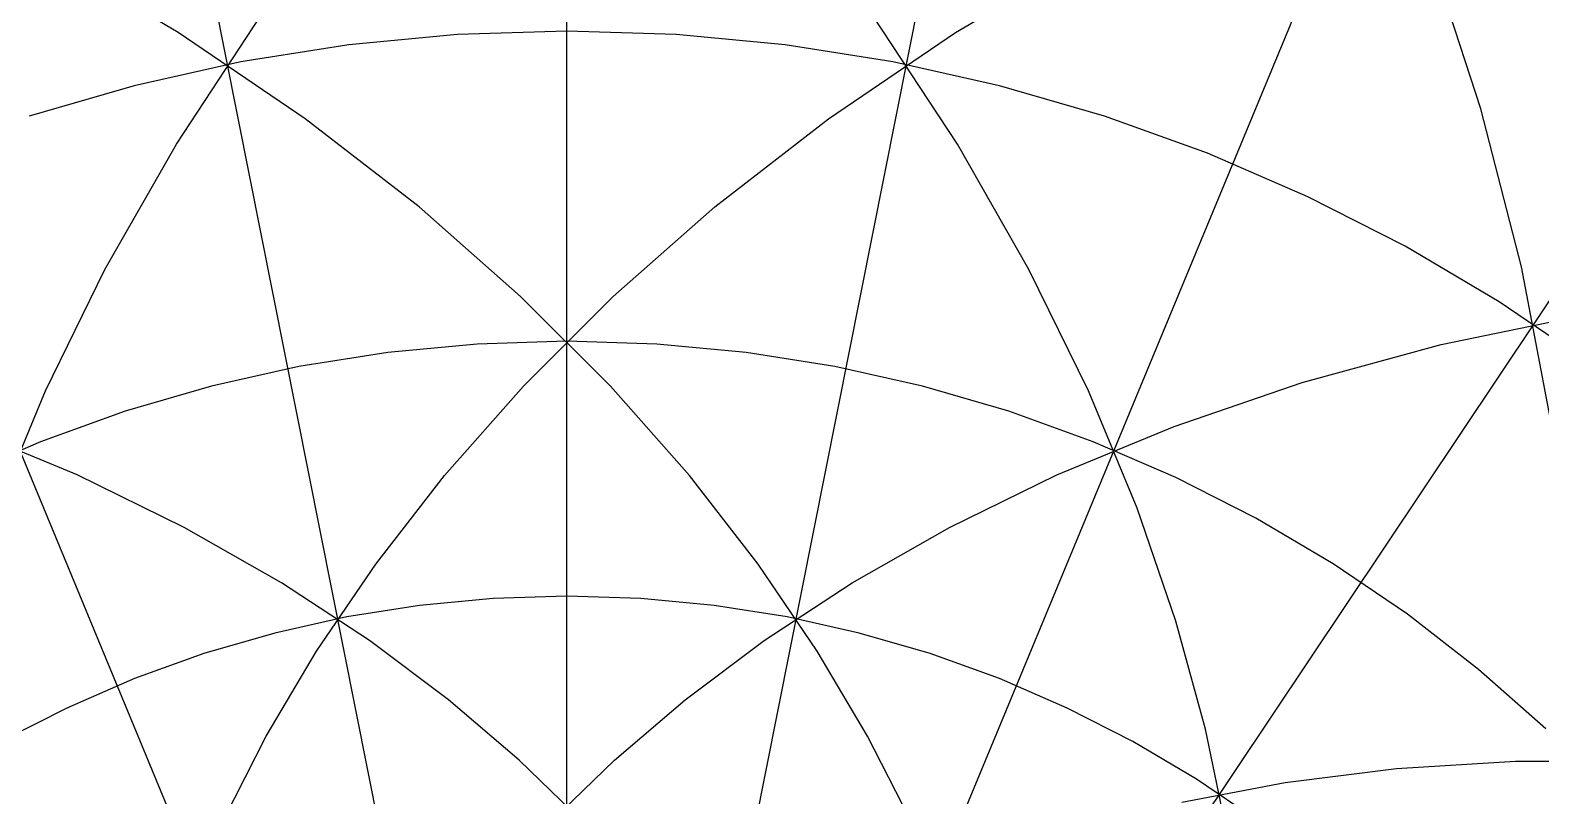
# Model space of a CAD drawing. Header units: metres. Extents: x -40000 to 40000, y -40000 to 40000.
# Drawn here: x -1423 to 2582, y 2586 to 4616 of the extents above; entities that cross this region are included whole.
import ezdxf

# ---------------------------------------------------------------- set-up
doc = ezdxf.new("R2010")
doc.units = ezdxf.units.M

msp = doc.modelspace()

# ---------------------------------------------------------------- linework, layer by layer
at = {"color": 0}
for p, q in [((2423.2, 4407.9), (2280.6, 4846.5)), ((-1030.5, 4610), (-1403.3, 4830.3)), ((1030.5, 4610), (1403.3, 4830.3)), ((-1035.6, 4313.5), (-812.1, 4653.4)), ((1035.6, 4313.5), (812.1, 4653.4)), ((-694, 4381.4), (-1030.5, 4610)), ((694, 4381.4), (1030.5, 4610)), ((2531.1, 3988.4), (2423.2, 4407.9)), ((-392, 4147.4), (-694, 4381.4)), ((392, 4147.4), (694, 4381.4)), ((-1224.9, 3981.7), (-1035.6, 4313.5)), ((1224.9, 3981.7), (1035.6, 4313.5)), ((-122.9, 3910.3), (-392, 4147.4)), ((122.9, 3910.3), (392, 4147.4)), ((-1382.9, 3659.7), (-1224.9, 3981.7)), ((1382.9, 3659.7), (1224.9, 3981.7)), ((2607.4, 3588.8), (2531.1, 3988.4)), ((115.4, 3672.1), (-122.9, 3910.3)), ((-115.4, 3672.1), (122.9, 3910.3)), ((2317.8, 3782.3), (2716.2, 3864.7)), ((1949.3, 3681.7), (2317.8, 3782.3)), ((-1511.9, 3348.5), (-1382.9, 3659.7)), ((-324.7, 3434.9), (-115.4, 3672.1)), ((324.7, 3434.9), (115.4, 3672.1)), ((1511.9, 3348.5), (1382.9, 3659.7)), ((1609.9, 3565.6), (1949.3, 3681.7)), ((-1298.7, 3436.8), (-1609.9, 3565.6)), ((1298.7, 3436.8), (1609.9, 3565.6)), ((-1014.5, 3297.7), (-1298.7, 3436.8)), ((-506.9, 3200.2), (-324.7, 3434.9)), ((506.9, 3200.2), (324.7, 3434.9)), ((1014.5, 3297.7), (1298.7, 3436.8)), ((1614.5, 3049.2), (1511.9, 3348.5)), ((-756.4, 3150.6), (-1014.5, 3297.7)), ((756.4, 3150.6), (1014.5, 3297.7)), ((-663.8, 2969.5), (-506.9, 3200.2)), ((663.8, 2969.5), (506.9, 3200.2)), ((-523.1, 2997.5), (-756.4, 3150.6)), ((523.1, 2997.5), (756.4, 3150.6)), ((1693, 2762.6), (1614.5, 3049.2)), ((-797.2, 2744), (-663.8, 2969.5)), ((-313.6, 2840.2), (-523.1, 2997.5)), ((313.6, 2840.2), (523.1, 2997.5)), ((797.2, 2744), (663.8, 2969.5)), ((-126.4, 2680.5), (-313.6, 2840.2)), ((126.4, 2680.5), (313.6, 2840.2)), ((-909, 2524.8), (-797.2, 2744)), ((909, 2524.8), (797.2, 2744)), ((1749.6, 2489.4), (1693, 2762.6)), ((39.6, 2519.7), (-126.4, 2680.5)), ((-39.6, 2519.7), (126.4, 2680.5)), ((1904.5, 2621.3), (2199.2, 2658.4)), ((2199.2, 2658.4), (2515, 2678.2)), ((2515, 2678.2), (2851.9, 2678.1)), ((1630.4, 2569.1), (1904.5, 2621.3))]:
    msp.add_line(p, q, dxfattribs=at)
at = {"layer": '1', "color": 1}
for p, q in [((0, 0.1), (0, 40000)), ((0, 0.1), (-7803.6, 39231.4)), ((0, 0.1), (7803.6, 39231.4)), ((-0.1, 0.1), (-15307.3, 36955.2)), ((0.1, 0.1), (15307.3, 36955.2)), ((0.1, 0.1), (22222.8, 33258.8)), ((0, 4613.7), (-289.7, 4604.6)), ((289.7, 4604.6), (0, 4613.7)), ((-578.3, 4577.3), (-864.5, 4532)), ((-289.7, 4604.6), (-578.3, 4577.3)), ((578.3, 4577.3), (289.7, 4604.6)), ((864.5, 4532), (578.3, 4577.3)), ((-864.5, 4532), (-1147.4, 4468.8)), ((1147.4, 4468.8), (864.5, 4532)), ((-1147.4, 4468.8), (-1425.7, 4387.9)), ((1425.7, 4387.9), (1147.4, 4468.8)), ((1698.4, 4289.7), (1425.7, 4387.9)), ((1964.4, 4174.6), (1698.4, 4289.7)), ((2222.7, 4043), (1964.4, 4174.6)), ((2472.2, 3895.5), (2222.7, 4043)), ((2711.9, 3732.6), (2472.2, 3895.5)), ((-238.1, 3783.7), (-475.2, 3761.3)), ((0, 3791.2), (-238.1, 3783.7)), ((238.1, 3783.7), (0, 3791.2)), ((475.2, 3761.3), (238.1, 3783.7)), ((-475.2, 3761.3), (-710.4, 3724.1)), ((710.4, 3724.1), (475.2, 3761.3)), ((-710.4, 3724.1), (-942.8, 3672.1)), ((942.8, 3672.1), (710.4, 3724.1)), ((-942.8, 3672.1), (-1171.5, 3605.7)), ((1171.5, 3605.7), (942.8, 3672.1)), ((-1171.5, 3605.7), (-1395.6, 3525)), ((1395.6, 3525), (1171.5, 3605.7)), ((-1395.6, 3525), (-1614.2, 3430.4)), ((1614.2, 3430.4), (1395.6, 3525)), ((1826.4, 3322.3), (1614.2, 3430.4)), ((2031.4, 3201), (1826.4, 3322.3)), ((2228.4, 3067.2), (2031.4, 3201)), ((-390.5, 3090.8), (-583.8, 3060.2)), ((-195.6, 3109.2), (-390.5, 3090.8)), ((0, 3115.3), (-195.6, 3109.2)), ((195.6, 3109.2), (0, 3115.3)), ((390.5, 3090.8), (195.6, 3109.2)), ((583.8, 3060.2), (390.5, 3090.8)), ((-583.8, 3060.2), (-774.8, 3017.5)), ((774.8, 3017.5), (583.8, 3060.2)), ((2416.6, 2921.2), (2228.4, 3067.2)), ((-774.8, 3017.5), (-962.7, 2962.9)), ((962.7, 2962.9), (774.8, 3017.5)), ((-962.7, 2962.9), (-1146.8, 2896.6)), ((1146.8, 2896.6), (962.7, 2962.9)), ((-1146.8, 2896.6), (-1326.4, 2818.8)), ((1326.4, 2818.8), (1146.8, 2896.6)), ((2595.3, 2763.7), (2416.6, 2921.2)), ((-1326.4, 2818.8), (-1500.8, 2730)), ((1500.8, 2730), (1326.4, 2818.8)), ((1669.3, 2630.4), (1500.8, 2730)), ((1831.2, 2520.4), (1669.3, 2630.4))]:
    msp.add_line(p, q, dxfattribs=at)

doc.saveas('drawing.dxf')
